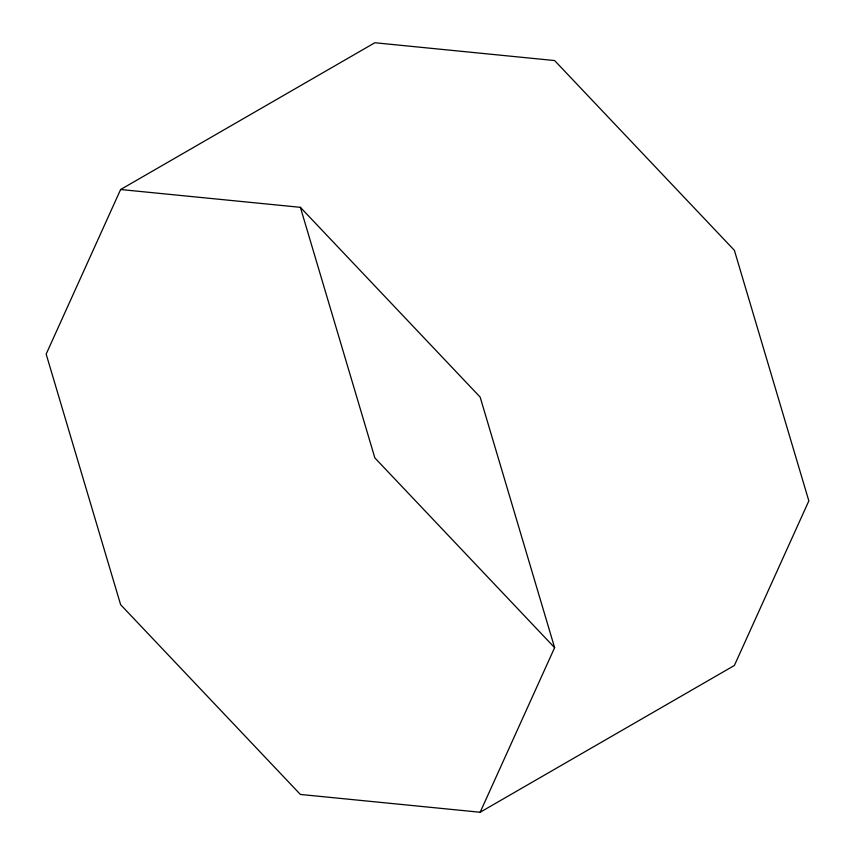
<?xml version="1.0" encoding="UTF-8"?>
<svg xmlns="http://www.w3.org/2000/svg" width="855" height="855" viewBox="0 0 855 855"><rect width="100%" height="100%" fill="white"/><g stroke="black" fill="none" stroke-linecap="round" stroke-linejoin="round"><path stroke-width="1.28" d="M120.619 189.521L46.159 354.109L120.619 604.677L300.383 794.445L480.147 812.25L734.381 665.479L808.841 500.891L734.381 250.323L554.617 60.555L374.853 42.75L120.619 189.521L300.383 207.327L480.147 397.094L554.617 647.663L480.147 812.25M554.617 647.673L374.853 457.906L300.383 207.338"/></g></svg>
